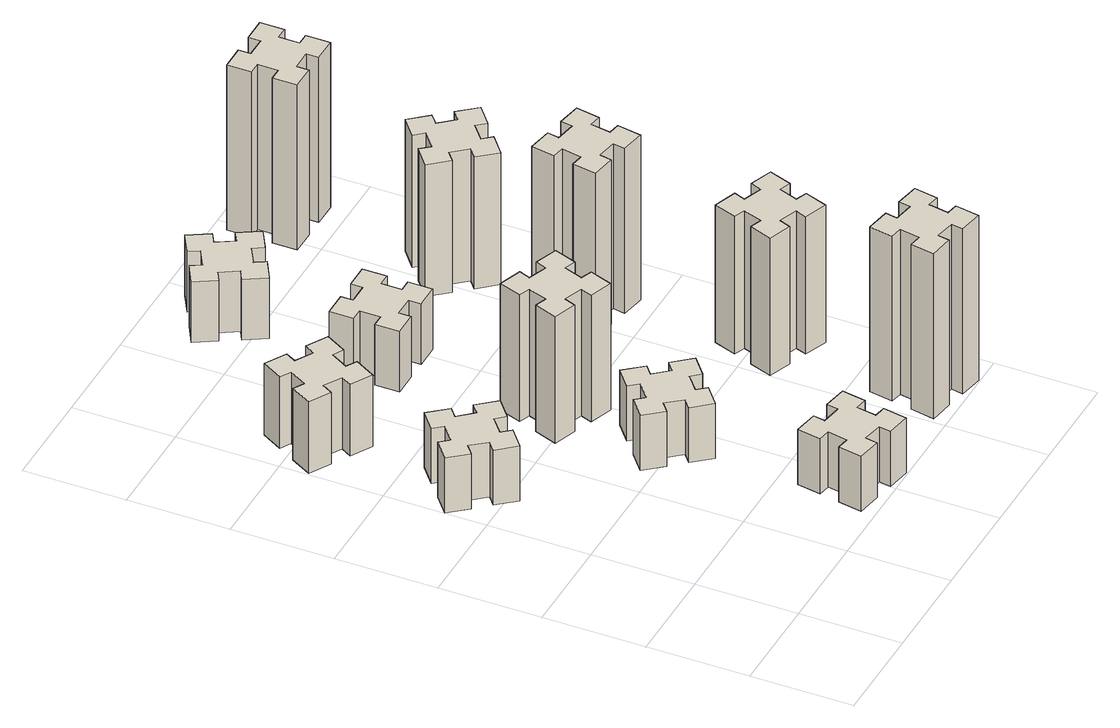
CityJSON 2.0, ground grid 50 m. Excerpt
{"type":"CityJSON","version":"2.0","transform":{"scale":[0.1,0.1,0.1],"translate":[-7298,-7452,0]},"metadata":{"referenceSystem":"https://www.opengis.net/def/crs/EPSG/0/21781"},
"CityObjects":{
"building1":{"type":"Building","attributes":{"class":"1000","function":"1000","usage":"1000","yearOfConstruction":2016,"roofType":"1000","measuredHeight":30,"storeysAboveGround":30,"storeysBelowGround":0},"geometry":[{"type":"Solid","lod":"1","boundaries":[[[[0,1,2,3,4,5,6,7,8,9,10,11,12,13,14,15,16,17,18,19]],[[17,16,20,21]],[[16,15,22,20]],[[15,14,23,22]],[[14,13,24,23]],[[13,12,25,24]],[[12,11,26,25]],[[11,10,27,26]],[[10,9,28,27]],[[9,8,29,28]],[[8,7,30,29]],[[7,6,31,30]],[[6,5,32,31]],[[5,4,33,32]],[[4,3,34,33]],[[3,2,35,34]],[[2,1,36,35]],[[1,0,37,36]],[[0,19,38,37]],[[19,18,39,38]],[[18,17,21,39]],[[24,25,26,27,28,29,30,31,32,33,34,35,36,37,38,39,21,20,22,23]]]]}]},
"building2":{"type":"Building","attributes":{"class":"1000","function":"1000","usage":"1000","yearOfConstruction":2016,"roofType":"1000","measuredHeight":39,"storeysAboveGround":30,"storeysBelowGround":0},"geometry":[{"type":"Solid","lod":"1","boundaries":[[[[40,41,42,43,44,45,46,47,48,49,50,51,52,53,54,55,56,57,58,59]],[[57,56,60,61]],[[56,55,62,60]],[[55,54,63,62]],[[54,53,64,63]],[[53,52,65,64]],[[52,51,66,65]],[[51,50,67,66]],[[50,49,68,67]],[[49,48,69,68]],[[48,47,70,69]],[[47,46,71,70]],[[46,45,72,71]],[[45,44,73,72]],[[44,43,74,73]],[[43,42,75,74]],[[42,41,76,75]],[[41,40,77,76]],[[40,59,78,77]],[[59,58,79,78]],[[58,57,61,79]],[[64,65,66,67,68,69,70,71,72,73,74,75,76,77,78,79,61,60,62,63]]]]}]},
"building3":{"type":"Building","attributes":{"class":"1000","function":"1000","usage":"1000","yearOfConstruction":2016,"roofType":"1000","measuredHeight":30,"storeysAboveGround":30,"storeysBelowGround":0},"geometry":[{"type":"Solid","lod":"1","boundaries":[[[[80,81,82,83,84,85,86,87,88,89,90,91,92,93,94,95,96,97,98,99]],[[97,96,100,101]],[[96,95,102,100]],[[95,94,103,102]],[[94,93,104,103]],[[93,92,105,104]],[[92,91,106,105]],[[91,90,107,106]],[[90,89,108,107]],[[89,88,109,108]],[[88,87,110,109]],[[87,86,111,110]],[[86,85,112,111]],[[85,84,113,112]],[[84,83,114,113]],[[83,82,115,114]],[[82,81,116,115]],[[81,80,117,116]],[[80,99,118,117]],[[99,98,119,118]],[[98,97,101,119]],[[104,105,106,107,108,109,110,111,112,113,114,115,116,117,118,119,101,100,102,103]]]]}]},
"building4":{"type":"Building","attributes":{"class":"1000","function":"1000","usage":"1000","yearOfConstruction":2016,"roofType":"1000","measuredHeight":30,"storeysAboveGround":30,"storeysBelowGround":0},"geometry":[{"type":"Solid","lod":"1","boundaries":[[[[120,121,122,123,124,125,126,127,128,129,130,131,132,133,134,135,136,137,138,139]],[[137,136,140,141]],[[136,135,142,140]],[[135,134,143,142]],[[134,133,144,143]],[[133,132,145,144]],[[132,131,146,145]],[[131,130,147,146]],[[130,129,148,147]],[[129,128,149,148]],[[128,127,150,149]],[[127,126,151,150]],[[126,125,152,151]],[[125,124,153,152]],[[124,123,154,153]],[[123,122,155,154]],[[122,121,156,155]],[[121,120,157,156]],[[120,139,158,157]],[[139,138,159,158]],[[138,137,141,159]],[[144,145,146,147,148,149,150,151,152,153,154,155,156,157,158,159,141,140,142,143]]]]}]},
"building5":{"type":"Building","attributes":{"class":"1000","function":"1000","usage":"1000","yearOfConstruction":2016,"roofType":"1000","measuredHeight":69,"storeysAboveGround":30,"storeysBelowGround":0},"geometry":[{"type":"Solid","lod":"1","boundaries":[[[[160,161,162,163,164,165,166,167,168,169,170,171,172,173,174,175,176,177,178,179]],[[177,176,180,181]],[[176,175,182,180]],[[175,174,183,182]],[[174,173,184,183]],[[173,172,185,184]],[[172,171,186,185]],[[171,170,187,186]],[[170,169,188,187]],[[169,168,189,188]],[[168,167,190,189]],[[167,166,191,190]],[[166,165,192,191]],[[165,164,193,192]],[[164,163,194,193]],[[163,162,195,194]],[[162,161,196,195]],[[161,160,197,196]],[[160,179,198,197]],[[179,178,199,198]],[[178,177,181,199]],[[184,185,186,187,188,189,190,191,192,193,194,195,196,197,198,199,181,180,182,183]]]]}]},
"building6":{"type":"Building","attributes":{"class":"1000","function":"1000","usage":"1000","yearOfConstruction":2016,"roofType":"1000","measuredHeight":33,"storeysAboveGround":30,"storeysBelowGround":0},"geometry":[{"type":"Solid","lod":"1","boundaries":[[[[200,201,202,203,204,205,206,207,208,209,210,211,212,213,214,215,216,217,218,219]],[[217,216,220,221]],[[216,215,222,220]],[[215,214,223,222]],[[214,213,224,223]],[[213,212,225,224]],[[212,211,226,225]],[[211,210,227,226]],[[210,209,228,227]],[[209,208,229,228]],[[208,207,230,229]],[[207,206,231,230]],[[206,205,232,231]],[[205,204,233,232]],[[204,203,234,233]],[[203,202,235,234]],[[202,201,236,235]],[[201,200,237,236]],[[200,219,238,237]],[[219,218,239,238]],[[218,217,221,239]],[[224,225,226,227,228,229,230,231,232,233,234,235,236,237,238,239,221,220,222,223]]]]}]},
"building7":{"type":"Building","attributes":{"class":"1000","function":"1000","usage":"1000","yearOfConstruction":2016,"roofType":"1000","measuredHeight":90,"storeysAboveGround":30,"storeysBelowGround":0},"geometry":[{"type":"Solid","lod":"1","boundaries":[[[[240,241,242,243,244,245,246,247,248,249,250,251,252,253,254,255,256,257,258,259]],[[257,256,260,261]],[[256,255,262,260]],[[255,254,263,262]],[[254,253,264,263]],[[253,252,265,264]],[[252,251,266,265]],[[251,250,267,266]],[[250,249,268,267]],[[249,248,269,268]],[[248,247,270,269]],[[247,246,271,270]],[[246,245,272,271]],[[245,244,273,272]],[[244,243,274,273]],[[243,242,275,274]],[[242,241,276,275]],[[241,240,277,276]],[[240,259,278,277]],[[259,258,279,278]],[[258,257,261,279]],[[264,265,266,267,268,269,270,271,272,273,274,275,276,277,278,279,261,260,262,263]]]]}]},
"building8":{"type":"Building","attributes":{"class":"1000","function":"1000","usage":"1000","yearOfConstruction":2016,"roofType":"1000","measuredHeight":33,"storeysAboveGround":30,"storeysBelowGround":0},"geometry":[{"type":"Solid","lod":"1","boundaries":[[[[280,281,282,283,284,285,286,287,288,289,290,291,292,293,294,295,296,297,298,299]],[[297,296,300,301]],[[296,295,302,300]],[[295,294,303,302]],[[294,293,304,303]],[[293,292,305,304]],[[292,291,306,305]],[[291,290,307,306]],[[290,289,308,307]],[[289,288,309,308]],[[288,287,310,309]],[[287,286,311,310]],[[286,285,312,311]],[[285,284,313,312]],[[284,283,314,313]],[[283,282,315,314]],[[282,281,316,315]],[[281,280,317,316]],[[280,299,318,317]],[[299,298,319,318]],[[298,297,301,319]],[[304,305,306,307,308,309,310,311,312,313,314,315,316,317,318,319,301,300,302,303]]]]}]},
"building9":{"type":"Building","attributes":{"class":"1000","function":"1000","usage":"1000","yearOfConstruction":2016,"roofType":"1000","measuredHeight":75,"storeysAboveGround":30,"storeysBelowGround":0},"geometry":[{"type":"Solid","lod":"1","boundaries":[[[[320,321,322,323,324,325,326,327,328,329,330,331,332,333,334,335,336,337,338,339]],[[337,336,340,341]],[[336,335,342,340]],[[335,334,343,342]],[[334,333,344,343]],[[333,332,345,344]],[[332,331,346,345]],[[331,330,347,346]],[[330,329,348,347]],[[329,328,349,348]],[[328,327,350,349]],[[327,326,351,350]],[[326,325,352,351]],[[325,324,353,352]],[[324,323,354,353]],[[323,322,355,354]],[[322,321,356,355]],[[321,320,357,356]],[[320,339,358,357]],[[339,338,359,358]],[[338,337,341,359]],[[344,345,346,347,348,349,350,351,352,353,354,355,356,357,358,359,341,340,342,343]]]]}]},
"building10":{"type":"Building","attributes":{"class":"1000","function":"1000","usage":"1000","yearOfConstruction":2016,"roofType":"1000","measuredHeight":90,"storeysAboveGround":30,"storeysBelowGround":0},"geometry":[{"type":"Solid","lod":"1","boundaries":[[[[360,361,362,363,364,365,366,367,368,369,370,371,372,373,374,375,376,377,378,379]],[[377,376,380,381]],[[376,375,382,380]],[[375,374,383,382]],[[374,373,384,383]],[[373,372,385,384]],[[372,371,386,385]],[[371,370,387,386]],[[370,369,388,387]],[[369,368,389,388]],[[368,367,390,389]],[[367,366,391,390]],[[366,365,392,391]],[[365,364,393,392]],[[364,363,394,393]],[[363,362,395,394]],[[362,361,396,395]],[[361,360,397,396]],[[360,379,398,397]],[[379,378,399,398]],[[378,377,381,399]],[[384,385,386,387,388,389,390,391,392,393,394,395,396,397,398,399,381,380,382,383]]]]}]},
"building11":{"type":"Building","attributes":{"class":"1000","function":"1000","usage":"1000","yearOfConstruction":2016,"roofType":"1000","measuredHeight":72,"storeysAboveGround":30,"storeysBelowGround":0},"geometry":[{"type":"Solid","lod":"1","boundaries":[[[[400,401,402,403,404,405,406,407,408,409,410,411,412,413,414,415,416,417,418,419]],[[417,416,420,421]],[[416,415,422,420]],[[415,414,423,422]],[[414,413,424,423]],[[413,412,425,424]],[[412,411,426,425]],[[411,410,427,426]],[[410,409,428,427]],[[409,408,429,428]],[[408,407,430,429]],[[407,406,431,430]],[[406,405,432,431]],[[405,404,433,432]],[[404,403,434,433]],[[403,402,435,434]],[[402,401,436,435]],[[401,400,437,436]],[[400,419,438,437]],[[419,418,439,438]],[[418,417,421,439]],[[424,425,426,427,428,429,430,431,432,433,434,435,436,437,438,439,421,420,422,423]]]]}]},
"building12":{"type":"Building","attributes":{"class":"1000","function":"1000","usage":"1000","yearOfConstruction":2016,"roofType":"1000","measuredHeight":90,"storeysAboveGround":30,"storeysBelowGround":0},"geometry":[{"type":"Solid","lod":"1","boundaries":[[[[440,441,442,443,444,445,446,447,448,449,450,451,452,453,454,455,456,457,458,459]],[[457,456,460,461]],[[456,455,462,460]],[[455,454,463,462]],[[454,453,464,463]],[[453,452,465,464]],[[452,451,466,465]],[[451,450,467,466]],[[450,449,468,467]],[[449,448,469,468]],[[448,447,470,469]],[[447,446,471,470]],[[446,445,472,471]],[[445,444,473,472]],[[444,443,474,473]],[[443,442,475,474]],[[442,441,476,475]],[[441,440,477,476]],[[440,459,478,477]],[[459,458,479,478]],[[458,457,461,479]],[[464,465,466,467,468,469,470,471,472,473,474,475,476,477,478,479,461,460,462,463]]]]}]}
},
"vertices":[
[362,1718,0],[297,1794,0],[343,1833,0],[266,1925,0],[174,1848,0],[213,1802,0],[136,1737,0],[98,1783,0],[6,1706,0],[83,1614,0],[129,1653,0],[193,1576,0],[147,1538,0],[224,1446,0],[316,1523,0],[278,1569,0],[354,1633,0],[393,1587,0],[485,1664,0],[408,1756,0],[354,1633,300],[393,1587,300],[278,1569,300],[316,1523,300],[224,1446,300],[147,1538,300],[193,1576,300],[129,1653,300],[83,1614,300],[6,1706,300],[98,1783,300],[136,1737,300],[213,1802,300],[174,1848,300],[266,1925,300],[343,1833,300],[297,1794,300],[362,1718,300],[408,1756,300],[485,1664,300],
[316,2327,0],[366,2414,0],[418,2384,0],[478,2488,0],[374,2548,0],[344,2496,0],[257,2546,0],[287,2598,0],[183,2658,0],[123,2554,0],[175,2524,0],[125,2437,0],[73,2467,0],[13,2363,0],[117,2303,0],[147,2355,0],[234,2305,0],[204,2253,0],[308,2193,0],[368,2297,0],[234,2305,390],[204,2253,390],[147,2355,390],[117,2303,390],[13,2363,390],[73,2467,390],[125,2437,390],[175,2524,390],[123,2554,390],[183,2658,390],[287,2598,390],[257,2546,390],[344,2496,390],[374,2548,390],[478,2488,390],[418,2384,390],[366,2414,390],[316,2327,390],[368,2297,390],[308,2193,390],
[886,274,0],[868,175,0],[809,186,0],[788,67,0],[907,47,0],[917,106,0],[1015,88,0],[1005,29,0],[1123,8,0],[1144,127,0],[1085,137,0],[1102,235,0],[1161,225,0],[1182,343,0],[1064,364,0],[1054,305,0],[955,322,0],[966,381,0],[847,402,0],[827,284,0],[955,322,300],[966,381,300],[1054,305,300],[1064,364,300],[1182,343,300],[1161,225,300],[1102,235,300],[1085,137,300],[1144,127,300],[1123,8,300],[1005,29,300],[1015,88,300],[917,106,300],[907,47,300],[788,67,300],[809,186,300],[868,175,300],[886,274,300],[827,284,300],[847,402,300],
[918,929,0],[994,993,0],[1033,947,0],[1125,1024,0],[1048,1116,0],[1002,1078,0],[937,1154,0],[983,1193,0],[906,1285,0],[814,1208,0],[853,1162,0],[776,1097,0],[738,1143,0],[646,1066,0],[723,974,0],[769,1013,0],[833,936,0],[787,898,0],[864,806,0],[956,883,0],[833,936,300],[787,898,300],[769,1013,300],[723,974,300],[646,1066,300],[738,1143,300],[776,1097,300],[853,1162,300],[814,1208,300],[906,1285,300],[983,1193,300],[937,1154,300],[1002,1078,300],[1048,1116,300],[1125,1024,300],[1033,947,300],[994,993,300],[918,929,300],[956,883,300],[864,806,300],
[972,1501,0],[1006,1595,0],[1062,1574,0],[1103,1687,0],[990,1728,0],[970,1672,0],[876,1706,0],[897,1762,0],[784,1803,0],[743,1690,0],[799,1670,0],[765,1576,0],[709,1597,0],[667,1484,0],[780,1443,0],[801,1499,0],[895,1465,0],[874,1409,0],[987,1367,0],[1028,1480,0],[895,1465,690],[874,1409,690],[801,1499,690],[780,1443,690],[667,1484,690],[709,1597,690],[765,1576,690],[799,1670,690],[743,1690,690],[784,1803,690],[897,1762,690],[876,1706,690],[970,1672,690],[990,1728,690],[1103,1687,690],[1062,1574,690],[1006,1595,690],[972,1501,690],[1028,1480,690],[987,1367,690],
[995,2375,0],[995,2475,0],[1055,2475,0],[1055,2595,0],[935,2595,0],[935,2535,0],[835,2535,0],[835,2595,0],[715,2595,0],[715,2475,0],[775,2475,0],[775,2375,0],[715,2375,0],[715,2255,0],[835,2255,0],[835,2315,0],[935,2315,0],[935,2255,0],[1055,2255,0],[1055,2375,0],[935,2315,330],[935,2255,330],[835,2315,330],[835,2255,330],[715,2255,330],[715,2375,330],[775,2375,330],[775,2475,330],[715,2475,330],[715,2595,330],[835,2595,330],[835,2535,330],[935,2535,330],[935,2595,330],[1055,2595,330],[1055,2475,330],[995,2475,330],[995,2375,330],[1055,2375,330],[1055,2255,330],
[1794,305,0],[1695,322,0],[1706,381,0],[1587,402,0],[1567,284,0],[1626,274,0],[1608,175,0],[1549,186,0],[1528,67,0],[1647,47,0],[1657,106,0],[1755,88,0],[1745,29,0],[1863,8,0],[1884,127,0],[1825,137,0],[1842,235,0],[1901,225,0],[1922,343,0],[1804,364,0],[1842,235,900],[1901,225,900],[1825,137,900],[1884,127,900],[1863,8,900],[1745,29,900],[1755,88,900],[1657,106,900],[1647,47,900],[1528,67,900],[1549,186,900],[1608,175,900],[1626,274,900],[1567,284,900],[1587,402,900],[1706,381,900],[1695,322,900],[1794,305,900],[1804,364,900],[1922,343,900],
[1006,3177,0],[956,3264,0],[1008,3294,0],[948,3398,0],[844,3338,0],[874,3286,0],[787,3236,0],[757,3288,0],[653,3228,0],[713,3124,0],[765,3154,0],[815,3067,0],[763,3037,0],[823,2933,0],[927,2993,0],[897,3045,0],[984,3095,0],[1014,3043,0],[1118,3103,0],[1058,3207,0],[984,3095,330],[1014,3043,330],[897,3045,330],[927,2993,330],[823,2933,330],[763,3037,330],[815,3067,330],[765,3154,330],[713,3124,330],[653,3228,330],[757,3288,330],[787,3236,330],[874,3286,330],[844,3338,330],[948,3398,330],[1008,3294,330],[956,3264,330],[1006,3177,330],[1058,3207,330],[1118,3103,330],
[1641,859,0],[1735,825,0],[1714,769,0],[1827,727,0],[1868,840,0],[1812,861,0],[1846,955,0],[1902,934,0],[1943,1047,0],[1830,1088,0],[1810,1032,0],[1716,1066,0],[1737,1122,0],[1624,1163,0],[1583,1050,0],[1639,1030,0],[1605,936,0],[1549,957,0],[1507,844,0],[1620,803,0],[1605,936,750],[1549,957,750],[1639,1030,750],[1583,1050,750],[1624,1163,750],[1737,1122,750],[1716,1066,750],[1810,1032,750],[1830,1088,750],[1943,1047,750],[1902,934,750],[1846,955,750],[1812,861,750],[1868,840,750],[1827,727,750],[1714,769,750],[1735,825,750],[1641,859,750],[1620,803,750],[1507,844,750],
[1557,1686,0],[1655,1668,0],[1645,1609,0],[1763,1588,0],[1784,1707,0],[1725,1717,0],[1742,1815,0],[1801,1805,0],[1822,1923,0],[1704,1944,0],[1694,1885,0],[1595,1902,0],[1606,1961,0],[1487,1982,0],[1467,1864,0],[1526,1854,0],[1508,1755,0],[1449,1766,0],[1428,1647,0],[1547,1627,0],[1508,1755,900],[1449,1766,900],[1526,1854,900],[1467,1864,900],[1487,1982,900],[1606,1961,900],[1595,1902,900],[1694,1885,900],[1704,1944,900],[1822,1923,900],[1801,1805,900],[1742,1815,900],[1725,1717,900],[1784,1707,900],[1763,1588,900],[1645,1609,900],[1655,1668,900],[1557,1686,900],[1547,1627,900],[1428,1647,900],
[1509,2393,0],[1573,2316,0],[1527,2278,0],[1604,2186,0],[1696,2263,0],[1658,2309,0],[1734,2373,0],[1773,2327,0],[1865,2404,0],[1788,2496,0],[1742,2458,0],[1677,2534,0],[1723,2573,0],[1646,2665,0],[1554,2588,0],[1593,2542,0],[1516,2477,0],[1478,2523,0],[1386,2446,0],[1463,2354,0],[1516,2477,720],[1478,2523,720],[1593,2542,720],[1554,2588,720],[1646,2665,720],[1723,2573,720],[1677,2534,720],[1742,2458,720],[1788,2496,720],[1865,2404,720],[1773,2327,720],[1734,2373,720],[1658,2309,720],[1696,2263,720],[1604,2186,720],[1527,2278,720],[1573,2316,720],[1509,2393,720],[1463,2354,720],[1386,2446,720],
[1575,3155,0],[1675,3155,0],[1675,3095,0],[1795,3095,0],[1795,3215,0],[1735,3215,0],[1735,3315,0],[1795,3315,0],[1795,3435,0],[1675,3435,0],[1675,3375,0],[1575,3375,0],[1575,3435,0],[1455,3435,0],[1455,3315,0],[1515,3315,0],[1515,3215,0],[1455,3215,0],[1455,3095,0],[1575,3095,0],[1515,3215,900],[1455,3215,900],[1515,3315,900],[1455,3315,900],[1455,3435,900],[1575,3435,900],[1575,3375,900],[1675,3375,900],[1675,3435,900],[1795,3435,900],[1795,3315,900],[1735,3315,900],[1735,3215,900],[1795,3215,900],[1795,3095,900],[1675,3095,900],[1675,3155,900],[1575,3155,900],[1575,3095,900],[1455,3095,900]
]}
